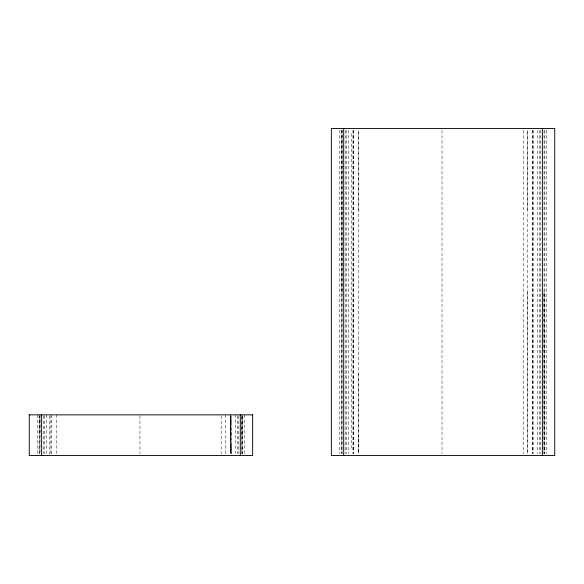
<?xml version="1.0" encoding="UTF-8"?>
<svg xmlns="http://www.w3.org/2000/svg" width="584" height="584" viewBox="0 0 584 584"><rect width="100%" height="100%" fill="white"/><g stroke="black" fill="none" stroke-linecap="round" stroke-linejoin="round"><path stroke-width="0.44" stroke-dasharray="2.92 2.19" d="M39.858 453.702L39.968 415.742L39.968 453.702M50.881 453.775L50.881 415.706M230.746 414.859L230.731 453.666L230.833 415.742M231.045 445.315L231.045 453.775L231.045 415.706L231.045 425.013M341.947 453.651L342.049 130.349M358.554 373.738L358.758 453.651L358.766 435.036M532.82 130.349L532.798 453.651L532.9 130.349M544.033 453.651L544.033 292L544.142 453.651M358.554 210.262L358.758 130.349L358.766 453.651M527.571 292L527.316 453.651L527.316 130.349M242.068 453.702L242.075 414.859M241.951 435.16L242.083 415.742M231.045 435.16L230.746 415.742L231.118 453.702L230.826 414.859M39.843 414.859L39.968 435.16M527.316 130.349L527.571 210.262M341.947 130.349L342.049 292M546.602 130.349L546.602 453.651M544.857 130.349L544.857 453.651M544.033 130.349L544.033 453.651M540.55 130.349L540.55 453.651M539.726 130.349L539.726 453.651M537.462 130.349L537.462 453.651M533.119 130.349L533.119 453.651M523.249 130.349L523.249 453.651M442.022 130.349L442.022 453.651M353.284 130.232L353.284 453.768M353.254 130.349L353.254 453.651M352.955 130.349L352.955 453.651M351.743 133.641L351.743 450.359M348.611 130.349L348.611 453.651M346.356 130.349L346.356 453.651M345.531 130.349L345.531 453.651M342.049 130.349L342.049 453.651M341.224 130.349L341.224 453.651M339.472 130.349L339.472 453.651M244.528 414.859L244.528 453.666M242.776 415.757L242.776 453.666M238.469 415.757L238.469 453.666M237.644 415.757L237.644 453.666M235.388 414.859L235.388 453.666M225.234 414.859L225.234 453.666M221.175 415.757L221.175 453.666M139.948 415.757L139.948 453.666M56.684 414.859L56.684 453.666M51.18 414.859L51.202 454.199M49.662 416.129L49.662 454.199M46.538 414.859L46.538 453.666M44.274 415.757L44.274 453.666M43.45 415.757L43.45 453.666M39.143 415.757L39.143 453.666M37.398 414.859L37.398 453.666M241.951 415.742L241.951 453.702L241.951 415.742"/><path stroke-width="0.88" d="M331.274 128.531L554.8 128.531M29.2 414.859L252.726 414.859M29.2 455.469L252.726 455.469M331.274 455.469L554.8 455.469M554.727 128.531L554.727 455.469M542.375 128.531L542.375 455.469M343.706 128.531L343.706 455.469M331.354 128.531L331.354 455.469M252.646 414.859L252.646 455.469M240.294 414.859L240.294 455.469M41.625 414.859L41.625 455.469M29.273 414.859L29.273 455.469"/></g></svg>
